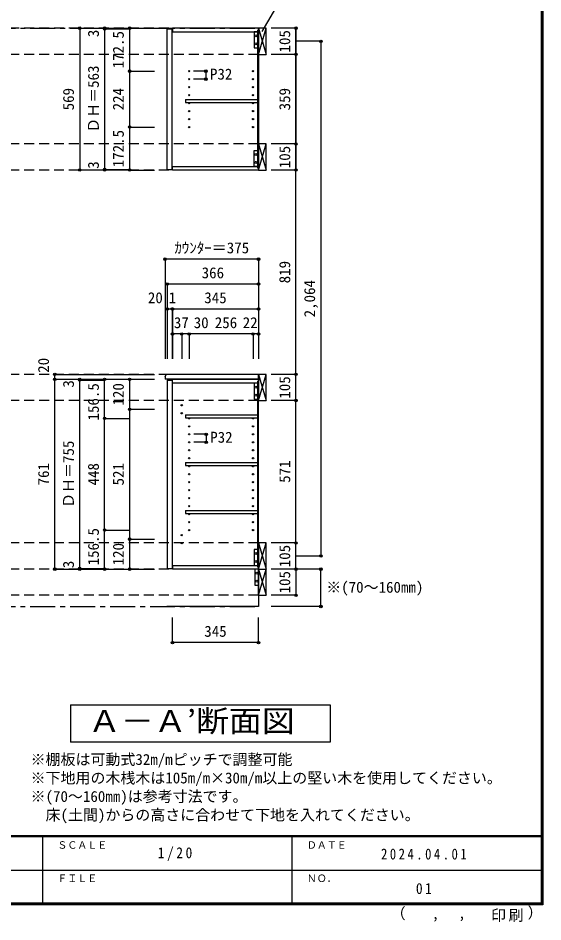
# Model space of a CAD drawing. Units: millimetres at full size, sheet at 1:20. Extents: x -3893 to 3907, y -2871 to 2783.
# Drawn here: x 1802 to 3907, y -2871 to 753 of the extents above; entities that cross this region are included whole.
import ezdxf
from ezdxf.enums import TextEntityAlignment as Align

# ---------------------------------------------------------------- set-up
doc = ezdxf.new("R2010")
doc.units = ezdxf.units.MM
doc.header["$LTSCALE"] = 20
doc.header["$PDMODE"] = 32
doc.header["$PDSIZE"] = 10
doc.linetypes.add('CHAIN1', pattern=[8, 5, -1, 1, -1])
doc.linetypes.add('DASHED2', pattern=[3, 2, -1])
for name, color, linetype in [('0-1_本体', 2, 'Continuous'), ('0-2_扉', 3, 'Continuous'), ('0-3_扉仕上', 7, 'CHAIN1'), ('0-4_棚', 3, 'Continuous'), ('0-5_ダボ', 7, 'Continuous'), ('0-6_桟木', 7, 'Continuous'), ('0-A_文字', 7, 'Continuous'), ('0-B_寸法', 7, 'Continuous'), ('F-1_枠', 6, 'Continuous'), ('F-A_文字', 7, 'Continuous')]:
    doc.layers.add(name, color=color, linetype=linetype)
doc.styles.add('ＭＳ ゴシック', font='')
doc.styles.get('ＭＳ ゴシック').set_extended_font_data('MS Gothic')

msp = doc.modelspace()

# ---------------------------------------------------------------- linework, layer by layer
at = {"layer": '0-1_本体'}
for p, q in [((2421.49, 697.33), (2763.49, 697.33)), ((2763.49, 704.33), (2766.49, 704.33)), ((2763.49, 151.33), (2763.49, 704.33)), ((2764.99, 151.33), (2764.99, 704.33)), ((2766.49, 704.33), (2766.49, 712.33)), ((2766.49, 701.83), (2766.49, 709.83)), ((2763.49, 151.33), (2766.49, 151.33)), ((2766.49, 154.33), (2766.49, 146.33)), ((2421.49, -695.67), (2766.49, -695.67)), ((2763.49, -1448.67), (2763.49, -703.67)), ((2763.49, -703.67), (2766.49, -703.67)), ((2764.99, -1448.67), (2764.99, -703.67)), ((2421.49, -1441.67), (2421.49, -1456.67)), ((2421.49, -1441.67), (2763.49, -1441.67)), ((2763.49, -1448.67), (2766.49, -1448.67)), ((2766.49, -1456.67), (2421.49, -1456.67)), ((2766.49, -1553.67), (2766.49, -1561.67))]:
    msp.add_line(p, q, dxfattribs=at)
at = {"layer": '0-1_本体', "color": 7}
for p, q in [((2766.49, 707.33), (2766.49, 143.33)), ((2766.49, -1456.67), (2766.49, -695.67))]:
    msp.add_line(p, q, dxfattribs=at)
at = {"layer": '0-1_本体'}
for points in [[(2766.49, 712.33), (2421.49, 712.33), (2421.49, 697.33)], [(2766.49, 143.33), (2421.49, 143.33), (2421.49, 158.33), (2763.49, 158.33)], [(2763.49, -710.67), (2421.49, -710.67), (2421.49, -695.67)]]:
    msp.add_lwpolyline(points, dxfattribs=at)
at = {"layer": '0-2_扉', "color": 2}
for p, q in [((2400.49, 709.33), (2420.49, 709.33)), ((2400.49, 146.33), (2400.49, 709.33)), ((2420.49, 146.33), (2420.49, 709.33)), ((2400.49, 146.33), (2420.49, 146.33)), ((2400.49, -698.67), (2400.49, -1453.67)), ((2400.49, -698.67), (2420.49, -698.67)), ((2420.49, -698.67), (2420.49, -1453.67)), ((2400.49, -1453.67), (2420.49, -1453.67))]:
    msp.add_line(p, q, dxfattribs=at)
at = {"layer": '0-3_扉仕上', "linetype": 'Continuous'}
for p, q in [((2766.49, -1456.67), (2766.49, -1606.67)), ((2766.49, -1606.67), (2399.49, -1606.67))]:
    msp.add_line(p, q, dxfattribs=at)
at = {"layer": '0-4_棚', "color": 2}
for p, q in [((2473.49, 426.33), (2473.49, 414.33)), ((2473.49, 426.33), (2763.49, 426.33)), ((2473.49, 414.33), (2763.49, 414.33)), ((2473.49, -837.69), (2763.49, -837.69)), ((2763.49, -837.69), (2763.49, -849.69)), ((2473.49, -1029.69), (2763.49, -1029.69)), ((2763.49, -1029.69), (2763.49, -1041.69)), ((2473.49, -1221.69), (2473.49, -1233.69)), ((2473.49, -1221.69), (2763.49, -1221.69)), ((2763.49, -1221.69), (2763.49, -1233.69)), ((2473.49, -1233.69), (2763.49, -1233.69))]:
    msp.add_line(p, q, dxfattribs=at)
at = {"layer": '0-4_棚', "color": 7}
for p, q in [((2391.49, -685.67), (2395.69, -675.67)), ((2391.49, -685.67), (2391.49, -695.67)), ((2766.49, -675.67), (2395.69, -675.67)), ((2766.49, -706.67), (2766.49, -675.67)), ((2766.49, -695.67), (2391.49, -695.67))]:
    msp.add_line(p, q, dxfattribs=at)
at = {"layer": '0-4_棚', "color": 2}
for points in [[(2473.49, -837.69), (2473.49, -849.69), (2763.49, -849.69)], [(2473.49, -1029.69), (2473.49, -1041.69), (2763.49, -1041.69)]]:
    msp.add_lwpolyline(points, dxfattribs=at)
at = {"layer": '0-5_ダボ'}
for centre in [(2488.49, 539.83), (2488.49, 507.83), (2744.49, 539.83), (2744.49, 507.83), (2488.49, 475.83), (2744.49, 475.83), (2488.49, 443.83), (2744.49, 443.83), (2488.49, 411.83), (2744.49, 411.83), (2488.49, 379.83), (2744.49, 379.83), (2488.49, 347.83), (2744.49, 347.83), (2488.49, 315.83), (2744.49, 315.83), (2458.49, -799.67), (2458.49, -831.67), (2488.49, -852.19), (2744.49, -852.19), (2488.49, -884.19), (2744.49, -884.19), (2488.49, -916.19), (2744.49, -916.19), (2488.49, -948.19), (2488.49, -980.19), (2744.49, -948.19), (2744.49, -980.19), (2488.49, -1012.19), (2744.49, -1012.19), (2488.49, -1044.19), (2744.49, -1044.19), (2488.49, -1076.19), (2744.49, -1076.19), (2488.49, -1108.19), (2744.49, -1108.19), (2488.49, -1140.19), (2744.49, -1140.19), (2488.49, -1172.19), (2744.49, -1172.19), (2488.49, -1204.19), (2744.49, -1204.19), (2488.49, -1236.19), (2488.49, -1268.19), (2744.49, -1236.19), (2744.49, -1268.19), (2488.49, -1300.19), (2744.49, -1300.19), (2458.49, -1320.67), (2458.49, -1352.67)]:
    msp.add_circle(centre, 2.5, dxfattribs=at)
at = {"layer": '0-6_桟木', "color": 3}
for p, q in [((2763.49, 633.33), (2763.49, 697.33)), ((2766.49, 712.33), (2766.49, 607.33)), ((2796.49, 712.33), (2766.49, 712.33)), ((2796.49, 607.33), (2796.49, 712.33)), ((2766.49, 607.33), (2796.49, 607.33)), ((2763.49, 222.33), (2763.49, 158.33)), ((2766.49, 248.33), (2766.49, 143.33)), ((2796.49, 248.33), (2766.49, 248.33)), ((2796.49, 143.33), (2796.49, 248.33)), ((2766.49, 143.33), (2796.49, 143.33)), ((2766.49, -675.67), (2766.49, -780.67)), ((2796.49, -675.67), (2766.49, -675.67)), ((2766.49, -1351.67), (2766.49, -1456.67)), ((2796.49, -1351.67), (2766.49, -1351.67)), ((2766.49, -1456.67), (2751.49, -1456.67)), ((2766.49, -1561.67), (2766.49, -1456.67))]:
    msp.add_line(p, q, dxfattribs=at)
at = {"layer": '0-6_桟木'}
for p, q in [((2766.49, 607.33), (2796.49, 712.33)), ((2766.49, 712.33), (2796.49, 607.33)), ((2766.49, 712.33), (2796.49, 607.33)), ((2766.49, 607.33), (2796.49, 712.33)), ((2766.49, 143.33), (2796.49, 248.33)), ((2766.49, 248.33), (2796.49, 143.33)), ((2766.49, 248.33), (2796.49, 143.33)), ((2766.49, 143.33), (2796.49, 248.33)), ((2766.49, -780.67), (2796.49, -675.67)), ((2766.49, -675.67), (2796.49, -780.67)), ((2766.49, -1456.67), (2796.49, -1351.67)), ((2766.49, -1351.67), (2796.49, -1456.67)), ((2766.49, -1561.67), (2796.49, -1456.67)), ((2766.49, -1456.67), (2796.49, -1561.67))]:
    msp.add_line(p, q, dxfattribs=at)
at = {"layer": '0-6_桟木', "color": 3}
for points in [[(2763.49, 697.33), (2748.49, 697.33), (2748.49, 633.33), (2763.49, 633.33)], [(2763.49, 158.33), (2748.49, 158.33), (2748.49, 222.33), (2763.49, 222.33)], [(2766.49, 143.33), (2796.49, 143.33), (2796.49, 248.33)], [(2796.49, 248.33), (2766.49, 248.33), (2766.49, 143.33)], [(2766.49, -780.67), (2796.49, -780.67), (2796.49, -675.67)], [(2766.49, -1456.67), (2796.49, -1456.67), (2796.49, -1351.67)], [(2751.49, -1456.67), (2751.49, -1520.67), (2766.49, -1520.67)], [(2766.49, -1561.67), (2796.49, -1561.67), (2796.49, -1456.67)]]:
    msp.add_lwpolyline(points, dxfattribs=at)
for points in [[(2796.49, 607.33), (2796.49, 712.33), (2766.49, 712.33), (2766.49, 607.33)], [(2763.49, -774.67), (2763.49, -710.67), (2748.49, -710.67), (2748.49, -774.67)], [(2763.49, -1441.67), (2763.49, -1377.67), (2748.49, -1377.67), (2748.49, -1441.67)]]:
    msp.add_lwpolyline(points, close=True, dxfattribs=at)
at = {"layer": '0-6_桟木'}
for centre in [(2755.99, 681.33), (2755.99, 649.33), (2755.99, 206.33), (2755.99, 174.33), (2755.99, -726.67), (2755.99, -758.67), (2755.99, -1393.67), (2755.99, -1425.67), (2758.99, -1472.67), (2758.99, -1504.67)]:
    msp.add_circle(centre, 4, dxfattribs=at)
at = {"layer": '0-A_文字'}
for p, q in [((2781.68, 698.69), (2858.72, 832.11)), ((2012.99, -2001.17), (3052.99, -2001.17)), ((2012.99, -2001.17), (2012.99, -2151.17)), ((3052.99, -2001.17), (3052.99, -2151.17)), ((3052.99, -2151.17), (2012.99, -2151.17))]:
    msp.add_line(p, q, dxfattribs=at)
at = {"layer": '0-A_文字', "linetype": 'CHAIN1'}
for p, q in [((-2788.51, 712.33), (2766.49, 712.33)), ((-2788.51, -1606.67), (2766.49, -1606.67))]:
    msp.add_line(p, q, dxfattribs=at)
at = {"layer": '0-B_寸法', "color": 4, "linetype": 'DASHED2'}
for p, q in [((2766.49, 712.33), (-2788.51, 712.33)), ((2766.49, 607.33), (-2788.51, 607.33)), ((2766.49, 248.33), (-2788.51, 248.33)), ((2766.49, 143.33), (-2788.51, 143.33)), ((2766.49, -675.67), (-2788.51, -675.67)), ((2766.49, -675.67), (-2788.51, -675.67)), ((2766.49, -780.67), (-2788.51, -780.67)), ((2766.49, -1351.67), (-2788.51, -1351.67)), ((2766.49, -1351.67), (-2788.51, -1351.67)), ((2766.49, -1456.67), (-2788.51, -1456.67)), ((2766.49, -1456.67), (-2788.51, -1456.67)), ((2766.49, -1561.67), (-2788.51, -1561.67))]:
    msp.add_line(p, q, dxfattribs=at)
at = {"layer": '0-B_寸法', "color": 4}
for p, q in [((2049.49, 712.33), (2249.49, 712.33)), ((2049.49, 712.33), (2049.49, 143.33)), ((2149.49, 712.33), (2149.49, 143.33)), ((2149.49, 709.33), (2249.49, 709.33)), ((2249.49, 712.33), (2249.49, 539.83)), ((2249.49, 712.33), (2349.49, 712.33)), ((2916.49, 712.33), (2816.49, 712.33)), ((2916.49, 712.33), (2816.49, 712.33)), ((2916.49, 712.33), (2916.49, 607.33)), ((2916.49, 607.33), (2916.49, 712.33)), ((3016.49, 659.83), (2916.49, 659.83)), ((3016.49, 659.83), (3016.49, -1404.17)), ((2916.49, 607.33), (2816.49, 607.33)), ((2916.49, 607.33), (2816.49, 607.33)), ((2916.49, 607.33), (2916.49, 248.33)), ((2916.49, 248.33), (2916.49, 607.33)), ((2249.49, 539.83), (2349.49, 539.83)), ((2249.49, 539.83), (2249.49, 315.83)), ((2555.49, 539.83), (2505.49, 539.83)), ((2555.49, 507.83), (2505.49, 507.83)), ((2555.49, 539.83), (2555.49, 507.83)), ((2249.49, 315.83), (2349.49, 315.83)), ((2249.49, 315.83), (2249.49, 143.33)), ((2916.49, 248.33), (2816.49, 248.33)), ((2916.49, 248.33), (2816.49, 248.33)), ((2916.49, 248.33), (2916.49, 143.33)), ((2916.49, 143.33), (2916.49, 248.33)), ((2149.49, 146.33), (2249.49, 146.33)), ((2249.49, 143.33), (2049.49, 143.33)), ((2249.49, 143.33), (2349.49, 143.33)), ((2916.49, 143.33), (2816.49, 143.33)), ((2916.49, 143.33), (2816.49, 143.33)), ((2916.49, 143.33), (2816.49, 143.33)), ((2916.49, -675.67), (2916.49, 143.33)), ((2391.49, -213.67), (2391.49, -613.67)), ((2766.49, -213.67), (2391.49, -213.67)), ((2766.49, -213.67), (2766.49, -613.67)), ((2766.49, -313.67), (2400.49, -313.67)), ((2400.49, -313.67), (2400.49, -413.67)), ((2400.49, -413.67), (2400.49, -613.67)), ((2420.49, -413.67), (2400.49, -413.67)), ((2420.49, -413.67), (2420.49, -613.67)), ((2421.49, -413.67), (2420.49, -413.67)), ((2766.49, -413.67), (2421.49, -413.67)), ((2421.49, -413.67), (2421.49, -513.67)), ((2766.49, -413.67), (2766.49, -513.67)), ((2458.49, -513.67), (2421.49, -513.67)), ((2421.49, -513.67), (2421.49, -613.67)), ((2488.49, -513.67), (2458.49, -513.67)), ((2458.49, -513.67), (2458.49, -613.67)), ((2488.49, -513.67), (2488.49, -613.67)), ((2744.49, -513.67), (2488.49, -513.67)), ((2766.49, -513.67), (2744.49, -513.67)), ((2744.49, -513.67), (2744.49, -613.67)), ((2766.49, -513.67), (2766.49, -613.67)), ((1949.49, -695.67), (1949.49, -675.67)), ((1949.49, -675.67), (2349.49, -675.67)), ((2916.49, -675.67), (2816.49, -675.67)), ((2916.49, -780.67), (2916.49, -675.67)), ((1949.49, -695.67), (2349.49, -695.67)), ((2049.49, -695.67), (2149.49, -695.67)), ((2049.49, -695.67), (2149.49, -695.67)), ((2049.49, -698.67), (2149.49, -698.67)), ((2149.49, -695.67), (2249.49, -695.67)), ((2149.49, -852.17), (2149.49, -695.67)), ((2249.49, -695.67), (2349.49, -695.67)), ((2249.49, -695.67), (2249.49, -815.67)), ((2916.49, -780.67), (2816.49, -780.67)), ((2916.49, -1351.67), (2916.49, -780.67)), ((2249.49, -815.67), (2249.49, -1336.67)), ((2249.49, -815.67), (2349.49, -815.67)), ((2149.49, -852.17), (2249.49, -852.17)), ((2149.49, -1300.17), (2149.49, -852.17)), ((2556.49, -916.17), (2506.49, -916.17)), ((2149.49, -1300.17), (2249.49, -1300.17)), ((2149.49, -1456.67), (2149.49, -1300.17)), ((2249.49, -1336.67), (2249.49, -1456.67)), ((2249.49, -1336.67), (2349.49, -1336.67)), ((2916.49, -1351.67), (2816.49, -1351.67)), ((2916.49, -1351.67), (2816.49, -1351.67)), ((2916.49, -1456.67), (2916.49, -1351.67)), ((2916.49, -1456.67), (2916.49, -1351.67)), ((3016.49, -1404.17), (2916.49, -1404.17)), ((1949.49, -1456.67), (2049.49, -1456.67)), ((2049.49, -1453.67), (2149.49, -1453.67)), ((2049.49, -1456.67), (2049.49, -1453.67)), ((2049.49, -1456.67), (2149.49, -1456.67)), ((2049.49, -1456.67), (2149.49, -1456.67)), ((2149.49, -1456.67), (2249.49, -1456.67)), ((2249.49, -1456.67), (2349.49, -1456.67)), ((3016.49, -1456.67), (2816.49, -1456.67)), ((2916.49, -1456.67), (2816.49, -1456.67)), ((2916.49, -1456.67), (2916.49, -1561.67)), ((3016.49, -1606.67), (3016.49, -1456.67)), ((2916.49, -1561.67), (2816.49, -1561.67)), ((3016.49, -1606.67), (2816.49, -1606.67)), ((2421.49, -1751.17), (2421.49, -1651.17)), ((2766.49, -1751.17), (2766.49, -1651.17)), ((2766.49, -1751.17), (2421.49, -1751.17))]:
    msp.add_line(p, q, dxfattribs=at)
at = {"layer": '0-B_寸法', "color": 3}
msp.add_line((2766.49, -1456.67), (2796.49, -1456.67), dxfattribs=at)
at = {"layer": '0-B_寸法', "color": 4}
for points in [[(1949.49, -1456.67), (1949.49, -695.67), (2049.49, -695.67)], [(2049.49, -1453.67), (2049.49, -698.67), (2049.49, -695.67)], [(2556.49, -916.17), (2556.49, -948.17), (2506.49, -948.17)]]:
    msp.add_lwpolyline(points, dxfattribs=at)
at = {"layer": '0-B_寸法'}
for p in [(2049.49, 712.33), (2149.49, 712.33), (2149.49, 709.33), (2249.49, 712.33), (2916.49, 712.33), (2916.49, 712.33), (3016.49, 659.83), (2916.49, 607.33), (2916.49, 607.33), (2249.49, 539.83), (2555.49, 539.83), (2555.49, 507.83), (2249.49, 315.83), (2916.49, 248.33), (2916.49, 248.33), (2049.49, 143.33), (2149.49, 146.33), (2149.49, 143.33), (2249.49, 143.33), (2916.49, 143.33), (2916.49, 143.33), (2916.49, 143.33), (2391.49, -213.67), (2766.49, -213.67), (2400.49, -313.67), (2766.49, -313.67), (2400.49, -413.67), (2420.49, -413.67), (2421.49, -413.67), (2766.49, -413.67), (2421.49, -513.67), (2458.49, -513.67), (2488.49, -513.67), (2744.49, -513.67), (2766.49, -513.67), (1949.49, -675.67), (2916.49, -675.67), (1949.49, -695.67), (1949.49, -695.67), (2049.49, -695.67), (2049.49, -698.67), (2149.49, -695.67), (2249.49, -695.67), (2916.49, -780.67), (2249.49, -815.67), (2149.49, -852.17), (2556.49, -916.17), (2556.49, -948.17), (2149.49, -1300.17), (2249.49, -1336.67), (2916.49, -1351.67), (2916.49, -1351.67), (3016.49, -1404.17), (2049.49, -1453.67), (1949.49, -1456.67), (2049.49, -1456.67), (2149.49, -1456.67), (2249.49, -1456.67), (2916.49, -1456.67), (2916.49, -1456.67), (3016.49, -1456.67), (2916.49, -1561.67), (3016.49, -1606.67), (2421.49, -1751.17), (2766.49, -1751.17)]:
    msp.add_point(p, dxfattribs=at)
at = {"layer": 'F-1_枠'}
for p, q in [((3899.95, 2783.33), (3899.95, -2803.33)), ((3903.28, 2783.33), (3903.28, -2803.33)), ((3906.61, 2783.33), (3906.61, -2803.33)), ((3906.61, -2526.67), (-3893.39, -2526.67)), ((3906.61, -2530), (-3893.39, -2530)), ((1899.94, -2530), (1899.94, -2796.67)), ((2899.95, -2530), (2899.95, -2796.67)), ((6.61, -2663.33), (3899.95, -2663.34)), ((3906.61, -2796.67), (-3893.39, -2796.67)), ((3906.61, -2800), (-3893.39, -2800)), ((3906.61, -2803.33), (-3893.39, -2803.33))]:
    msp.add_line(p, q, dxfattribs=at)

# ---------------------------------------------------------------- texts
at = {"layer": '0-A_文字', "style": 'ＭＳ ゴシック', "width": 1.1}
msp.add_text('Ａ－Ａ’断面図', height=87.98, dxfattribs=at).set_placement((2082.99, -2136.17), align=Align.BOTTOM_LEFT)
at = {"layer": '0-A_文字', "style": 'ＭＳ ゴシック'}
for s, p in [('※棚板は可動式32m/mピッチで調整可能', (1852.68, -2254.98)), ('※下地用の木桟木は105m/m×30m/m以上の堅い木を使用してください。', (1852.68, -2329.12)), ('※(70～160㎜)は参考寸法です。', (1852.68, -2403.25)), ('\u3000床(土間)からの高さに合わせて下地を入れてください。', (1852.68, -2477.39))]:
    msp.add_text(s, height=43.99, dxfattribs=at).set_placement(p, align=Align.BOTTOM_LEFT)
at = {"layer": '0-B_寸法', "style": 'ＭＳ ゴシック'}
for s, p in [('3', (2139.49, 676.27)), ('172.5', (2239.49, 551.08)), ('105', (2906.49, 614.83)), ('105', (2906.49, 614.83)), ('ＤＨ＝563', (2139.49, 292.83)), ('569', (2039.49, 382.83)), ('224', (2239.49, 382.83)), ('359', (2906.49, 382.83)), ('359', (2906.49, 382.83)), ('172.5', (2239.49, 154.58)), ('105', (2906.49, 150.83)), ('105', (2906.49, 150.83)), ('3', (2139.49, 148.66)), ('819', (2906.49, -310.67)), ('2,064', (3006.49, -447.17)), ('20', (1939.49, -669.47)), ('105', (2906.49, -773.17)), ('3', (2039.49, -728.92)), ('156.5', (2139.49, -860.67)), ('120', (2239.49, -800.67)), ('ＤＨ＝755', (2039.49, -1211.17)), ('761', (1939.49, -1121.17)), ('448', (2139.49, -1121.17)), ('521', (2239.49, -1121.17)), ('571', (2906.49, -1110.67)), ('156.5', (2139.49, -1441.67)), ('120', (2239.49, -1441.67)), ('105', (2906.49, -1449.17)), ('105', (2906.49, -1449.17)), ('3', (2039.49, -1452.94)), ('105', (2906.49, -1554.17))]:
    msp.add_text(s, height=43.99, rotation=90, dxfattribs=at).set_placement(p, align=Align.BOTTOM_LEFT)
for s, p in [('P32', (2571.74, 492.98)), ('ｶｳﾝﾀｰ＝375', (2428.99, -203.67)), ('366', (2538.49, -303.67)), ('20', (2322.85, -403.67)), ('1', (2405.99, -403.67)), ('345', (2548.99, -403.67)), ('37', (2427.11, -503.67)), ('30', (2506.64, -503.67)), ('256', (2591.05, -503.67)), ('22', (2703.03, -503.67)), ('P32', (2572.74, -963.02)), ('※(70～160㎜)', (3037.9, -1564.42)), ('345', (2548.99, -1741.17))]:
    msp.add_text(s, height=43.99, dxfattribs=at).set_placement(p, align=Align.BOTTOM_LEFT)
at = {"layer": 'F-A_文字', "style": 'ＭＳ ゴシック'}
for s, height, p in [('ＳＣＡＬＥ', 29.33, (1959.94, -2586.67)), ('ＤＡＴＥ', 29.33, (2959.95, -2586.67)), ('ＦＩＬＥ', 29.33, (1959.94, -2720)), ('ＮＯ．', 29.33, (2959.95, -2720)), ('（', 43.99, (3295.97, -2872.21)), ('）', 43.99, (3845.55, -2869.42)), (',', 43.99, (3460.8, -2872.21)), (',', 43.99, (3566.74, -2870.35))]:
    msp.add_text(s, height=height, dxfattribs=at).set_placement(p, align=Align.BOTTOM_LEFT)
at = {"layer": 'F-A_文字', "char_height": 43.99, "attachment_point": 7, "style": 'ＭＳ ゴシック'}
for s, insert in [('\\T1.38;\\W0.9;1/20', (2362.45, -2626.67)), ('\\T1.39;\\W0.85;2024.04.01', (3257.45, -2621.67)), ('\\T1.36;\\W0.9;01', (3397.45, -2760)), ('\\T1.17;印刷', (3698.71, -2871.28))]:
    msp.add_mtext(s, dxfattribs=dict(at, insert=insert))

doc.saveas('drawing.dxf')
